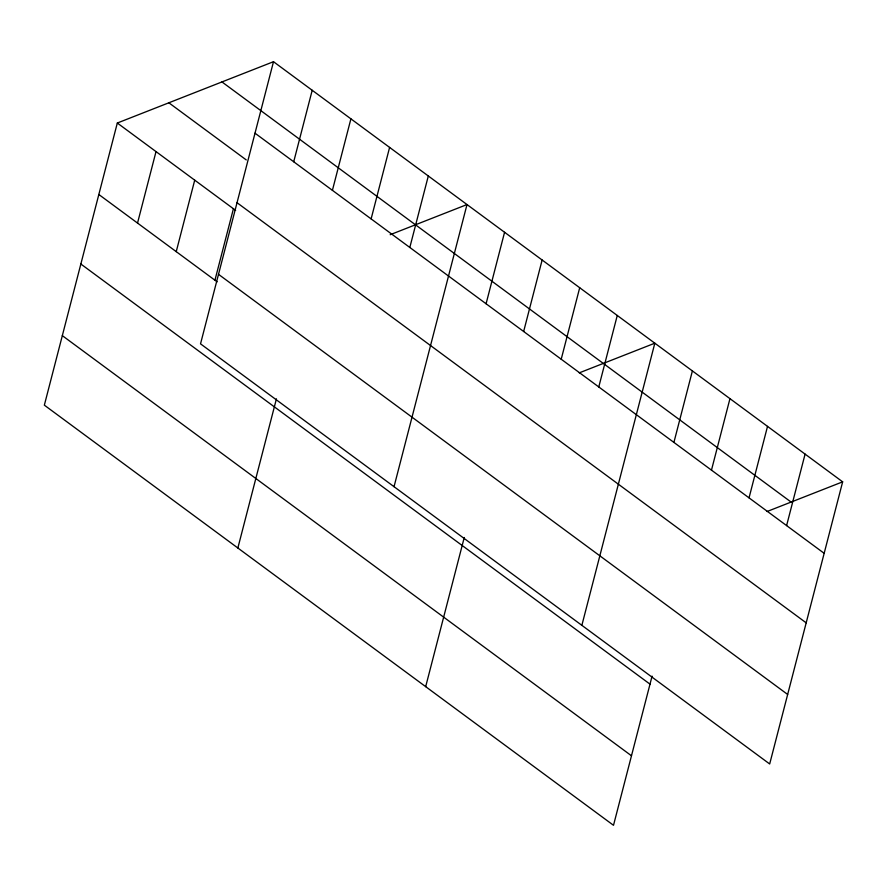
<?xml version="1.0" encoding="UTF-8"?>
<svg xmlns="http://www.w3.org/2000/svg" width="887" height="887" viewBox="0 0 887 887"><rect width="100%" height="100%" fill="white"/><g stroke="black" fill="none" stroke-linecap="round" stroke-linejoin="round"><path stroke-width="1.33" d="M273.495 61.702L200.529 343.846L769.683 763.973L842.65 481.841L273.495 61.702L117.317 123.027L44.35 405.159L613.505 825.298L652.078 676.138M137.529 223.069L156.023 151.588M176.236 251.642L194.719 180.161M214.931 280.214L233.425 208.733M293.719 161.756L312.202 90.274M237.86 548L276.434 398.84M332.414 190.328L350.908 118.847M371.121 218.901L389.604 147.419M409.816 247.462L428.31 175.981M394.039 486.686L467.005 204.553L390.18 234.711M486.087 303.764L504.57 232.283M425.682 686.649L464.256 537.489M523.652 331.494L542.134 260.013M561.216 359.224L579.699 287.743M598.78 386.954L617.263 315.473M581.861 625.335L654.828 343.191L579.266 372.862M673.909 442.413L692.392 370.921M711.474 470.132L729.957 398.651M749.038 497.862L767.521 426.381M786.603 525.592L805.086 454.111M767.089 511.5L842.65 481.841M221.961 81.937L791.115 502.075M255.012 133.194L824.167 553.322M168.852 102.792L246.264 159.926M237.029 202.702L806.183 622.84M117.317 123.027L235.632 210.363M218.512 274.327L787.667 694.466M98.834 194.508L217.149 281.844M80.85 264.016L650.005 684.154M62.323 335.641L631.477 755.779"/></g></svg>
